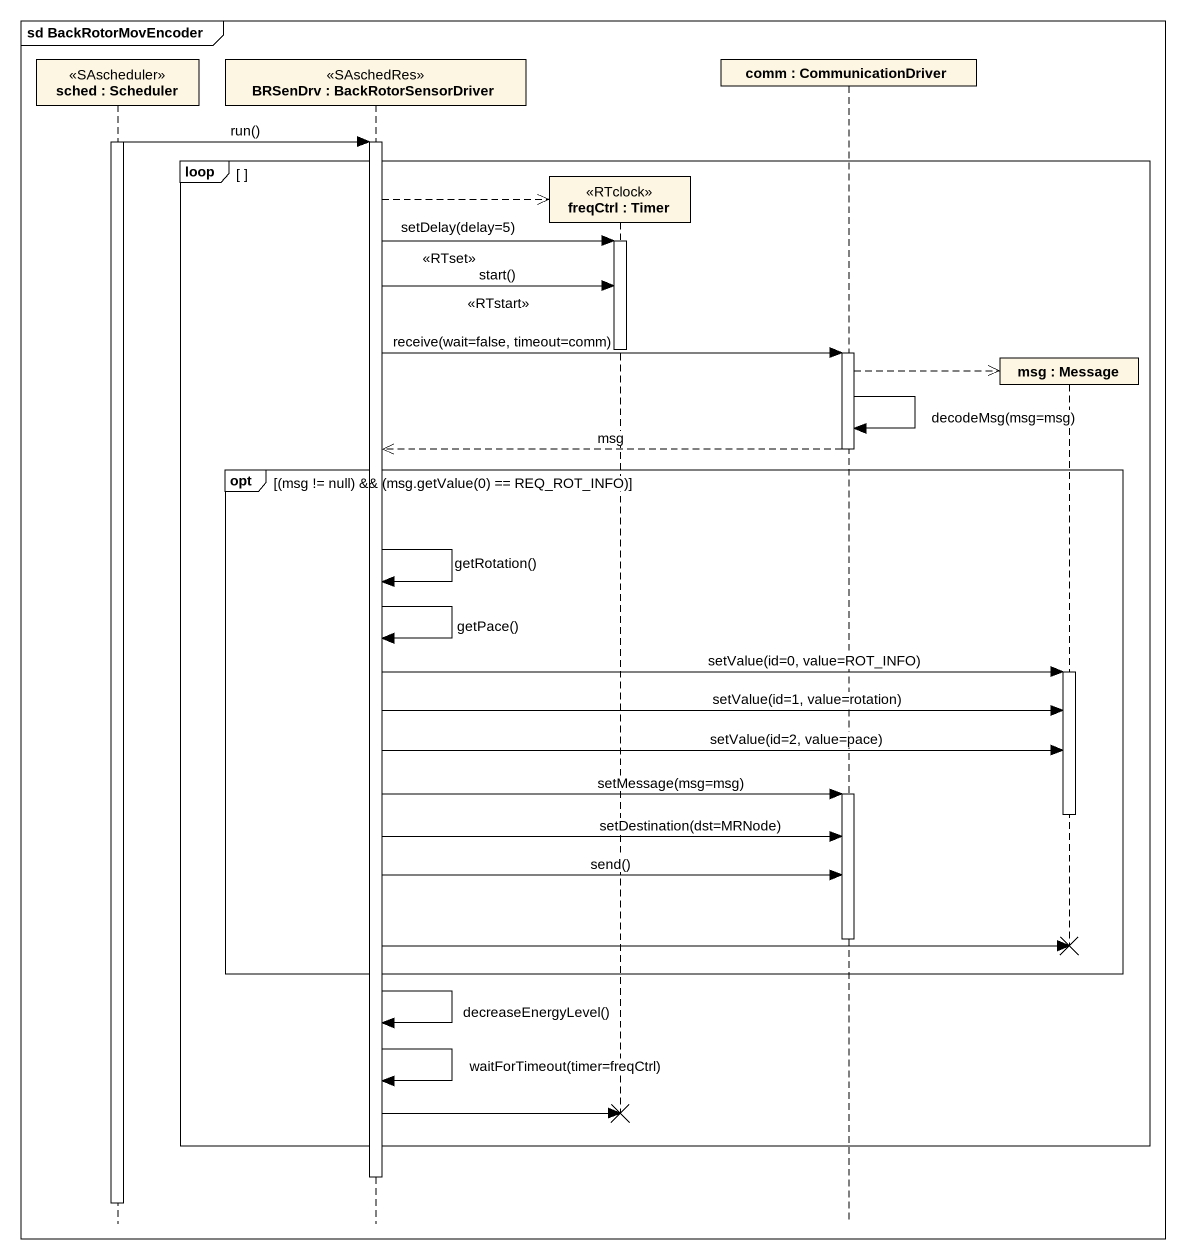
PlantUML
@startuml
mainframe sd BackRotorMovEncoder
hide footbox
participant "sched : Scheduler" as sched <<SAscheduler>>
participant "BRSenDrv : BackRotorSensorDriver" as BRSenDrv <<SAschedRes>>
participant "freqCtrl : Timer" as freqCtrl <<RTclock>>
participant "comm : CommunicationDriver" as comm
participant "msg : Message" as msg

activate sched
sched -> BRSenDrv : run()
activate BRSenDrv
loop
  BRSenDrv -->> freqCtrl **
  BRSenDrv -> freqCtrl : <<RTset>>\nsetDelay(delay=5)
  activate freqCtrl
  BRSenDrv -> freqCtrl : <<RTstart>>\nstart()
  deactivate freqCtrl
  BRSenDrv -> comm : receive(wait=false, timeout=comm)
  activate comm
  comm -->> msg **
  comm -> comm : decodeMsg(msg=msg)
  comm -->> BRSenDrv : msg
  deactivate comm
  opt (msg != null) && (msg.getValue(0) == REQ_ROT_INFO)
    BRSenDrv -> BRSenDrv : getRotation()
    BRSenDrv -> BRSenDrv : getPace()
    BRSenDrv -> msg : setValue(id=0, value=ROT_INFO)
    activate msg
    BRSenDrv -> msg : setValue(id=1, value=rotation)
    BRSenDrv -> msg : setValue(id=2, value=pace)
    BRSenDrv -> comm : setMessage(msg=msg)
    activate comm
    deactivate msg
    BRSenDrv -> comm : setDestination(dst=MRNode)
    BRSenDrv -> comm : send()
    deactivate comm
    BRSenDrv -> msg !!
  end
  BRSenDrv -> BRSenDrv : decreaseEnergyLevel()
  BRSenDrv -> BRSenDrv : waitForTimeout(timer=freqCtrl)
  BRSenDrv -> freqCtrl !!
end
deactivate BRSenDrv
deactivate sched
@enduml
